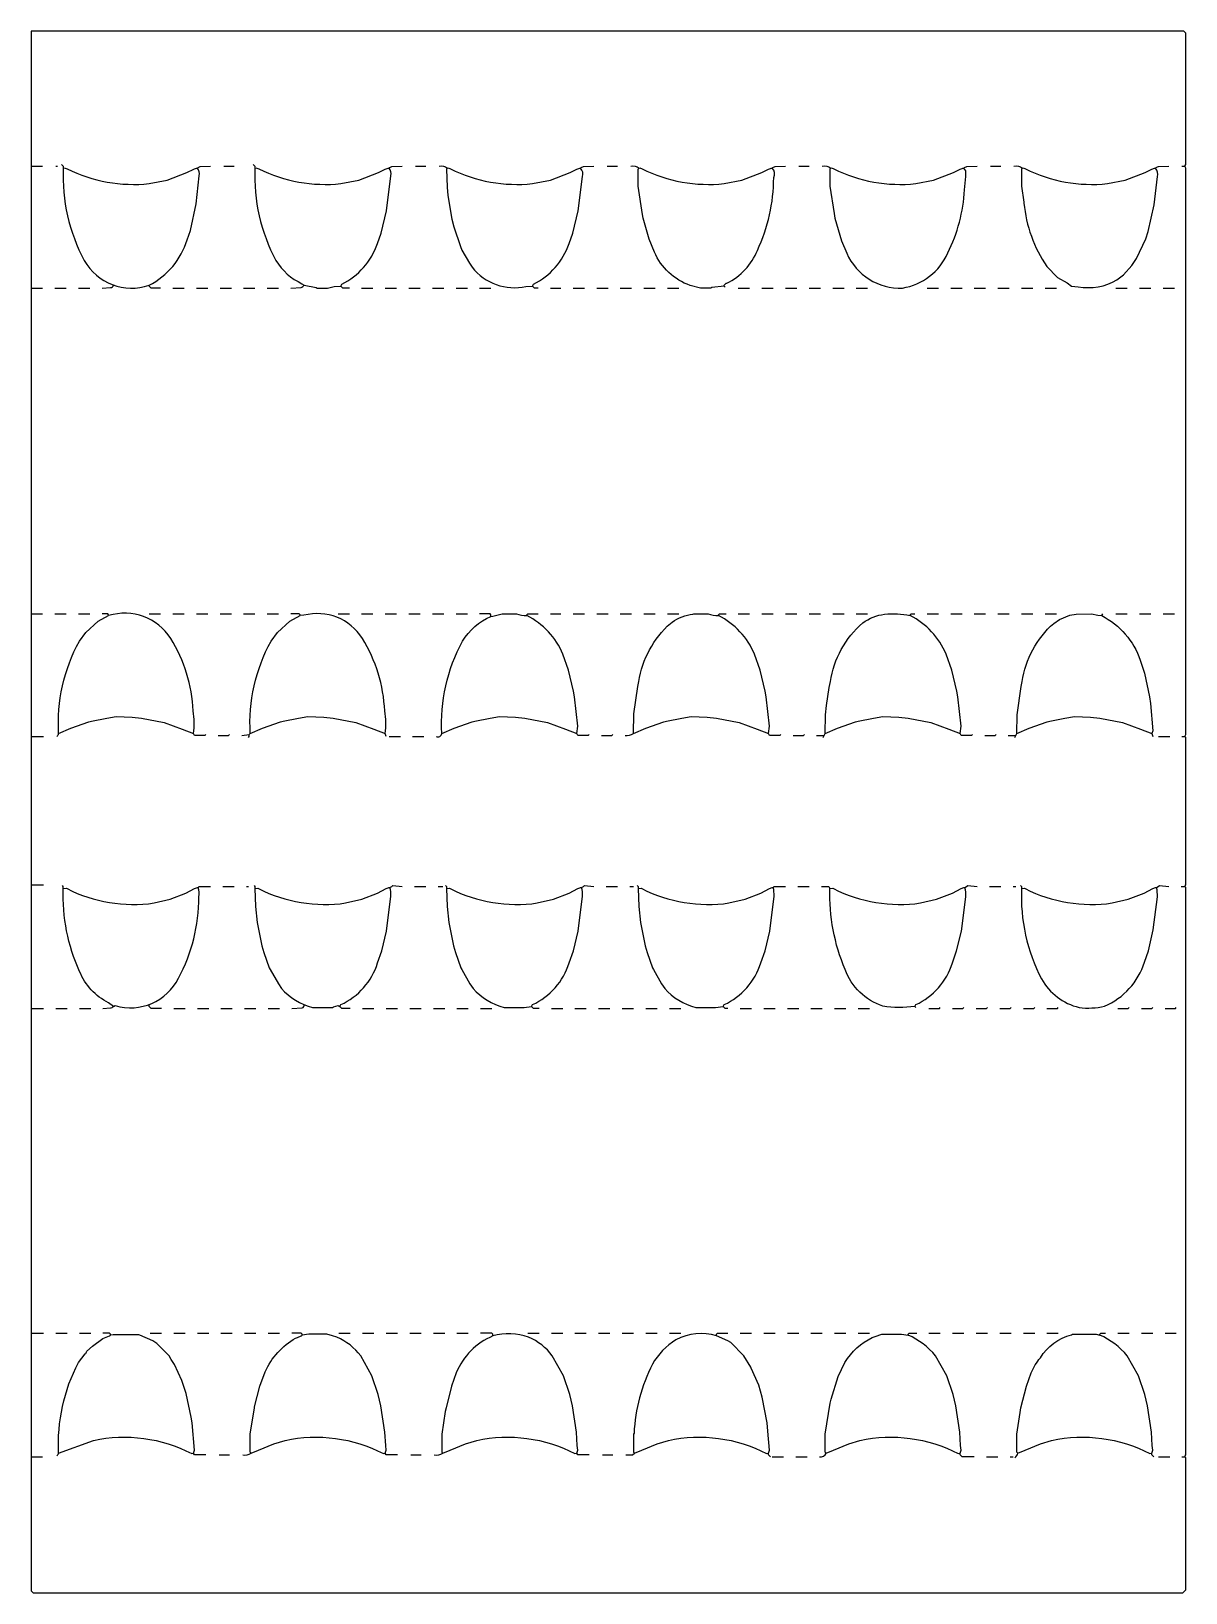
# Model space of a CAD drawing. Extents: x 63 to 1286, y 85 to 1739.
import ezdxf

# ---------------------------------------------------------------- set-up
doc = ezdxf.new("R2010")
doc.units = 0
doc.layers.get('0').update_dxf_attribs({"linetype": 'CONTINUOUS'})

msp = doc.modelspace()

# ---------------------------------------------------------------- linework, layer by layer
at = {"color": 250, "linetype": 'CONTINUOUS'}
for points in [[(1283, 85), (1285, 87), (1286, 88), (1286, 228), (1285, 229), (1285.2, 229.9), (1286, 231), (1286, 832), (1285, 833), (1285.2, 833.9), (1286, 835), (1286, 991), (1285, 992), (1286, 994), (1286, 1594), (1285, 1596), (1286, 1598), (1286, 1737), (1284, 1739), (63, 1739), (63, 1596), (63, 1467), (63, 1122), (63, 992), (63, 835), (63, 704), (63, 360), (63, 229), (63, 87), (65, 85), (1283, 85)], [(63, 1596), (75, 1596)], [(89, 1596), (91, 1596)], [(267, 1596), (278, 1596)], [(470, 1596), (481, 1596)], [(673, 1596), (684, 1596)], [(876, 1596), (887, 1596)], [(1079, 1596), (1090, 1596)], [(1282, 1596), (1285, 1596)], [(63, 1467), (75, 1467)], [(88, 1467), (100, 1467)], [(113, 1467), (125, 1467)], [(200, 1467), (190, 1467), (188, 1469), (188, 1470)], [(213, 1467), (225, 1467)], [(238, 1467), (250, 1467)], [(263, 1467), (275, 1467)], [(288, 1467), (300, 1467)], [(313, 1467), (325, 1467)], [(400, 1467), (393, 1467), (391, 1469)], [(413, 1467), (425, 1467)], [(438, 1467), (450, 1467)], [(463, 1467), (475, 1467)], [(488, 1467), (500, 1467)], [(513, 1467), (525, 1467)], [(538, 1467), (550, 1467)], [(600, 1467), (596, 1467), (594, 1469)], [(613, 1467), (624, 1467)], [(637, 1467), (649, 1467)], [(662, 1467), (674, 1467)], [(687, 1467), (699, 1467)], [(712, 1467), (724, 1467)], [(737, 1467), (749, 1467)], [(812, 1467), (824, 1467)], [(837, 1467), (849, 1467)], [(862, 1467), (874, 1467)], [(887, 1467), (899, 1467)], [(912, 1467), (924, 1467)], [(937, 1467), (949, 1467)], [(1012, 1467), (1024, 1467)], [(1037, 1467), (1049, 1467)], [(1062, 1467), (1074, 1467)], [(1087, 1467), (1099, 1467)], [(1112, 1467), (1124, 1467)], [(1137, 1467), (1149, 1467)], [(1212, 1467), (1224, 1467)], [(1237, 1467), (1249, 1467)], [(1262, 1467), (1274, 1467)], [(63, 1122), (75, 1122)], [(88, 1122), (100, 1122)], [(113, 1122), (125, 1122)], [(188, 1122), (200, 1122)], [(213, 1122), (225, 1122)], [(238, 1122), (250, 1122)], [(263, 1122), (275, 1122)], [(288, 1122), (300, 1122)], [(313, 1122), (325, 1122)], [(388, 1122), (400, 1122)], [(413, 1122), (425, 1122)], [(438, 1122), (450, 1122)], [(463, 1122), (475, 1122)], [(488, 1122), (500, 1122)], [(513, 1122), (525, 1122)], [(550, 1119), (550, 1121), (549, 1122), (538, 1122)], [(613, 1122), (624, 1122)], [(637, 1122), (649, 1122)], [(662, 1122), (674, 1122)], [(687, 1122), (699, 1122)], [(712, 1122), (724, 1122)], [(737, 1122), (749, 1122)], [(812, 1122), (824, 1122)], [(837, 1122), (849, 1122)], [(862, 1122), (874, 1122)], [(887, 1122), (899, 1122)], [(912, 1122), (924, 1122)], [(937, 1122), (949, 1122)], [(1012, 1122), (1024, 1122)], [(1037, 1122), (1049, 1122)], [(1062, 1122), (1074, 1122)], [(1087, 1122), (1099, 1122)], [(1112, 1122), (1124, 1122)], [(1137, 1122), (1149, 1122)], [(1197, 1120), (1198, 1122)], [(1212, 1122), (1224, 1122)], [(1237, 1122), (1249, 1122)], [(1262, 1122), (1274, 1122)], [(92, 995), (105.1, 1000.8), (124.088235, 1007.647059), (126.911765, 1008.352941), (143.044554, 1011.554455), (153, 1013), (170.040984, 1012.45082), (179.959016, 1011.54918), (203.911765, 1006.647059), (222.9, 999.8), (235, 995)], [(286, 993), (294, 994), (295, 995), (308.1, 1000.8), (327.088235, 1007.647059), (329.911765, 1008.352941), (346.044554, 1011.554455), (356, 1013), (373.040984, 1012.45082), (382.959016, 1011.54918), (406.911765, 1006.647059), (425.9, 999.8), (438, 995)], [(498, 995), (511.1, 1000.8), (530.088235, 1007.647059), (532.911765, 1008.352941), (549.044554, 1011.554455), (559, 1013), (576.040984, 1012.45082), (585.959016, 1011.54918), (609.911765, 1006.647059), (628.9, 999.8), (641, 995)], [(904, 995), (917.1, 1000.8), (936.088235, 1007.647059), (938.911765, 1008.352941), (955.044554, 1011.554455), (965, 1013), (982.040984, 1012.45082), (991.959016, 1011.54918), (1015.911765, 1006.647059), (1034.9, 999.8), (1047, 995)], [(1107, 995), (1120.1, 1000.8), (1139.088235, 1007.647059), (1141.911765, 1008.352941), (1158.044554, 1011.554455), (1168, 1013), (1185.040984, 1012.45082), (1194.959016, 1011.54918), (1218.911765, 1006.647059), (1237.9, 999.8), (1250, 995)], [(63, 992), (76, 992)], [(442, 992), (454, 992)], [(467, 992), (479, 992)], [(1257, 992), (1269, 992)], [(63, 835), (76, 835)], [(266, 833), (278, 833)], [(291, 833), (293, 833)], [(469, 833), (481, 833)], [(494, 833), (499, 833)], [(672, 833), (684, 833)], [(697, 833), (701, 833)], [(875, 833), (887, 833)], [(1078, 833), (1090, 833)], [(1103, 833), (1106, 833)], [(1281, 833), (1285, 833)], [(63, 360), (76, 360)], [(89, 360), (101, 360)], [(114, 360), (126, 360)], [(248, 231), (236, 231), (235, 233), (236, 236), (233.42, 265.06), (232.58, 270.94), (227.3, 296.1), (222.7, 309.9), (214.769231, 326.846154), (211.230769, 332.153846), (209, 336), (196, 349), (191.82, 351.76), (177.9, 357.8), (177.1, 358.2), (149.911765, 358.352941), (147, 358), (147, 359), (146, 360), (139, 360)], [(189, 360), (201, 360)], [(214, 360), (226, 360)], [(239, 360), (251, 360)], [(264, 360), (276, 360)], [(289, 360), (301, 360)], [(314, 360), (326, 360)], [(389, 360), (401, 360)], [(414, 360), (426, 360)], [(439, 360), (451, 360)], [(464, 360), (476, 360)], [(489, 360), (501, 360)], [(514, 360), (526, 360)], [(552, 357), (552, 359), (551, 360), (539, 360)], [(589, 360), (601, 360)], [(614, 360), (626, 360)], [(639, 360), (651, 360)], [(664, 360), (676, 360)], [(689, 360), (701, 360)], [(714, 360), (726, 360)], [(739, 360), (751, 360)], [(789, 357), (789, 359), (790, 360), (801, 360)], [(814, 360), (826, 360)], [(839, 360), (851, 360)], [(864, 360), (876, 360)], [(889, 360), (901, 360)], [(914, 360), (926, 360)], [(939, 360), (951, 360)], [(1014, 360), (1026, 360)], [(1039, 360), (1051, 360)], [(1064, 360), (1076, 360)], [(1089, 360), (1101, 360)], [(1114, 360), (1126, 360)], [(1139, 360), (1151, 360)], [(1214, 360), (1226, 360)], [(1239, 360), (1251, 360)], [(1264, 360), (1276, 360)], [(63, 229), (75, 229)], [(262, 231), (273, 231)], [(465, 231), (476, 231)], [(668, 231), (679, 231)], [(848, 229), (860, 229)], [(873, 229), (885, 229)], [(1075, 229), (1087, 229)], [(1257, 229), (1269, 229)]]:
    msp.add_lwpolyline(points, dxfattribs=at)
for points in [[(95, 1598), (97, 1596), (97, 1594, 0.136477), (119.230769, 1496.153846, 0.36169), (188, 1470, 0.198895), (228.2, 1517.9), (231.647059, 1528.088235), (237.58, 1556.06), (241, 1586, 0.24711), (239, 1594)], [(97, 1594), (97.9, 1594.2), (101.153846, 1593.230769, 0.142041), (188.06, 1577.58), (206.911765, 1581.352941), (227.9, 1589.2), (235.1, 1592.8, -0.113888), (239, 1594, -0.132887), (242.037931, 1595.544828), (253, 1596)], [(298, 1598), (300, 1596), (300, 1594, 0.136477), (322.230769, 1496.153846, 0.147441), (349.8, 1471.6), (352, 1470), (364.932432, 1467.594595), (366, 1467), (377, 1467), (384.053846, 1468.569231), (391, 1469), (392, 1471, 0.198895), (429.7, 1514.1), (433.7, 1525.1), (439.405405, 1548.932432), (444, 1586, 0.24711), (442, 1594)], [(300, 1594), (300.9, 1594.2), (304.153846, 1593.230769, 0.142041), (391.06, 1577.58), (409.911765, 1581.352941), (430.9, 1589.2), (438.1, 1592.8, -0.113888), (442, 1594, -0.132887), (445.037931, 1595.544828), (456, 1596)], [(495, 1596, -0.225288), (504, 1594), (504.8, 1594.4), (507.153846, 1593.230769, 0.142041), (594.06, 1577.58), (612.911765, 1581.352941), (633.9, 1589.2), (641.1, 1592.8, -0.113888), (645, 1594, -0.132887), (648.037931, 1595.544828), (659, 1596)], [(504, 1594), (503, 1593), (503.554455, 1573.955446), (504.445545, 1565.044554), (508.647059, 1539.911765), (510.647059, 1531.911765), (517.8, 1510.9), (519.3, 1507.1), (527.24, 1493.18), (530, 1489, 0.285436), (587.053846, 1468.569231), (594, 1469), (595, 1471, 0.198895), (632.7, 1514.1), (636.7, 1525.1), (642.405405, 1548.932432), (647, 1585, 0.255227), (645, 1594)], [(698, 1596, -0.225288), (707, 1594), (707.8, 1594.4), (710.153846, 1593.230769, 0.142041), (797.06, 1577.58), (815.911765, 1581.352941), (836.9, 1589.2), (844.1, 1592.8, -0.113888), (848, 1594, -0.132887), (851.037931, 1595.544828), (862, 1596)], [(798, 1468), (797, 1469), (784.067568, 1467.594595), (783, 1467), (772, 1467), (760.9, 1469.7, -0.207972), (723.2, 1505.1), (717.7, 1518.9), (711.384615, 1541.076923), (710.615385, 1544.923077), (706, 1575), (706, 1593), (707, 1594)], [(797, 1469), (797, 1470), (799, 1472), (799.9, 1472.2, 0.189408), (832.2, 1506.9, 0.10991), (849.461929, 1583.967005, 0.322386), (848, 1594)], [(901, 1596, -0.225288), (910, 1594), (910.8, 1594.4), (913.153846, 1593.230769, 0.142041), (1000.06, 1577.58), (1018.911765, 1581.352941), (1039.9, 1589.2), (1047.1, 1592.8, -0.113888), (1051, 1594, -0.132887), (1054.037931, 1595.544828), (1065, 1596)], [(910, 1594), (909, 1593), (909, 1575), (913.405405, 1546.067568), (914.384615, 1541.076923), (921.3, 1517.1), (926.8, 1503.9, 0.307884), (986, 1467, 0.257156), (1033.8, 1504.1, 0.105615), (1051.538071, 1571.032995), (1053, 1585), (1053, 1591), (1051, 1594)], [(1104, 1596, -0.225288), (1113, 1594), (1113.8, 1594.4), (1116.153846, 1593.230769, 0.142041), (1203.06, 1577.58), (1221.911765, 1581.352941), (1242.9, 1589.2), (1250.1, 1592.8, -0.113888), (1254, 1594, -0.132887), (1257.037931, 1595.544828), (1268, 1596)], [(1113, 1594), (1112, 1593), (1112, 1575), (1114.42, 1558.06), (1114.594595, 1556.932432, 0.126523), (1138.76, 1489.82), (1150, 1478), (1160.2, 1472.4), (1165, 1469), (1172.067568, 1468.405405, 0.185089), (1213.1, 1475.8), (1220, 1481), (1229, 1491), (1233.8, 1498.1), (1243.7, 1519.1), (1246.3, 1526.9), (1252.58, 1555.06), (1256, 1585, 0.255227), (1254, 1594)], [(138, 1467), (146.955446, 1467.445545, 0.41378), (150, 1470)], [(90, 992, 0.184026), (92, 995, -0.139361), (114, 1093), (121, 1102), (134, 1114), (145, 1120)], [(248, 994), (247, 993), (236, 993), (235, 995, 0.085547), (234.439024, 1019.04878, 0.129011), (210.756098, 1095.804878, 0.336323), (145, 1120), (145, 1121), (144, 1122), (138, 1122)], [(293, 991), (294, 992), (294, 994), (295, 995, -0.139361), (317, 1093), (324, 1102), (337, 1114), (348, 1120)], [(439, 992), (438, 995, 0.083597), (437.439024, 1019.04878, 0.129011), (413.756098, 1095.804878, 0.327089), (351.923077, 1120.384615), (348, 1120), (348, 1121), (347, 1122), (338, 1122)], [(492, 992, 0.483052), (498, 995, -0.139361), (520, 1093, -0.156949), (550, 1119), (551.9, 1119.3), (562, 1122), (577, 1122, 0.106907), (588, 1120), (588, 1121), (589, 1122), (600, 1122)], [(654, 994), (653, 993), (642, 993), (641, 995), (642, 1003), (638.58, 1033.94), (637.594595, 1039.932432), (632.3, 1062.1), (626.2, 1079.1, 0.179547), (588, 1120)], [(701, 995), (701.476289, 1015.978351), (705.615385, 1045.076923), (706.647059, 1050.088235, -0.172508), (740.1, 1111.8), (742, 1113, -0.136254), (763.932432, 1121.405405), (765, 1122), (780, 1122, 0.071631), (791, 1120), (791, 1121), (792, 1122), (799, 1122)], [(857, 994), (856, 993), (845, 993), (844, 995), (845, 1003), (841.58, 1033.94), (840.594595, 1039.932432), (835.3, 1062.1), (829.2, 1079.1, 0.179547), (791, 1120)], [(902, 991), (903, 993), (904, 995), (904.475113, 1014.977376), (905.445545, 1024.955446), (908.384615, 1043.923077), (909.647059, 1050.088235, -0.181504), (943.9, 1112.2, -0.141104), (966.932432, 1121.405405, -0.083389), (994, 1120), (994, 1121), (995, 1122), (999, 1122)], [(1060, 994), (1059, 993), (1048, 993), (1047, 995), (1048, 1003), (1044.58, 1033.94), (1043.594595, 1039.932432), (1038.3, 1062.1), (1032.2, 1079.1, 0.179547), (994, 1120)], [(1105, 991), (1106, 993), (1107, 995), (1107.475113, 1014.977376), (1111.615385, 1045.076923), (1112.647059, 1050.088235, -0.172508), (1146.1, 1111.8), (1152.1, 1115.8), (1163.053846, 1120.569231), (1169.946154, 1121.430769), (1186, 1122), (1192.94, 1120.58), (1197, 1120, -0.194817), (1237.7, 1072.9), (1242.3, 1059.1), (1247.58, 1033.94), (1248.560976, 1026.95122), (1251, 998), (1250, 995), (1251, 992)], [(692, 993, 0.165317), (701, 995), (714.1, 1000.8), (733.088235, 1007.647059), (735.911765, 1008.352941), (752.044554, 1011.554455), (762, 1013), (779.040984, 1012.45082), (788.959016, 1011.54918), (812.911765, 1006.647059), (831.9, 999.8), (844, 995)], [(150, 706), (144.9, 709.8, -0.175856), (114.2, 743.1, -0.116295), (97, 831), (97, 833), (96, 834)], [(97, 831), (100.1, 831.2), (100.9, 830.8, 0.153619), (193.076923, 815.615385), (210.1, 819.7), (226.9, 826.2), (236.1, 830.8, -0.113888), (240, 832), (241, 833), (253, 833)], [(139, 704), (146.95122, 704.439024, 0.129758), (150, 706), (152, 707, 0.364057), (219, 736, 0.125541), (240.461929, 821.967005, 0.132311), (240, 832)], [(299, 834), (300, 833), (300, 831), (300.473815, 812.023691), (302.42, 795.06), (307.352941, 770.088235), (309.352941, 763.088235), (315.2, 747.1), (316.2, 745.1), (324.769231, 729.846154), (328, 725, 0.150083), (361, 705), (382, 705), (383.088235, 705.647059), (388, 707), (390, 706), (391, 708, 0.213778), (429.8, 752.1), (434.3, 764.9), (439.384615, 785.923077), (444, 823, 0.064594), (443, 832)], [(300, 831), (303.1, 831.2), (303.9, 830.8, 0.153619), (396.076923, 815.615385), (413.1, 819.7), (429.9, 826.2), (439.1, 830.8, -0.113888), (443, 832), (444.9, 833.2), (446, 834), (456, 833)], [(502, 834), (503, 833), (503, 831), (503.473815, 812.023691), (505.430769, 795.053846), (510.352941, 770.088235), (512.352941, 763.088235), (518.2, 747.1), (519.2, 745.1), (527.769231, 729.846154), (531, 725, 0.150083), (564, 705), (585, 705), (593, 706), (594, 708, 0.213778), (632.8, 752.1), (637.3, 764.9), (642.384615, 785.923077), (647, 823, 0.064594), (646, 832)], [(503, 831), (506.1, 831.2), (506.9, 830.8, 0.153619), (599.076923, 815.615385), (616.1, 819.7), (632.9, 826.2), (642.1, 830.8, -0.113888), (646, 832), (647.9, 833.2), (649, 834), (659, 833)], [(705, 834), (706, 833), (706, 831), (706.473815, 812.023691), (708.430769, 795.053846), (713.352941, 770.088235), (715.352941, 763.088235), (721.2, 747.1), (722.2, 745.1), (730.769231, 729.846154), (734, 725, 0.150083), (767, 705), (788, 705), (796, 706), (797, 708, 0.213778), (835.8, 752.1), (840.3, 764.9), (845.384615, 785.923077), (850, 823, 0.064594), (849, 832)], [(706, 831), (709.1, 831.2), (709.9, 830.8, 0.153619), (802.076923, 815.615385), (819.1, 819.7), (835.9, 826.2), (845.1, 830.8, -0.113888), (849, 832), (850, 833), (862, 833)], [(900, 833), (908, 833), (909, 831), (912.1, 831.2), (912.9, 830.8, 0.153619), (1005.076923, 815.615385), (1022.1, 819.7), (1038.9, 826.2), (1048.1, 830.8, -0.113888), (1052, 832), (1053.9, 833.2), (1055, 834), (1065, 833)], [(1000, 705), (999, 706, -0.076377), (965.076923, 706.384615, -0.225802), (925.2, 745.1, -0.108077), (909, 831)], [(999, 706), (1000, 708, 0.213778), (1038.8, 752.1), (1043.3, 764.9), (1048.384615, 785.923077), (1053, 822, 0.073918), (1052, 832)], [(1111, 834), (1112, 833), (1112, 831, 0.132105), (1133.230769, 735.153846, 0.208536), (1173, 705, 0.095092), (1199.932432, 706.405405, 0.221161), (1242.2, 752.9), (1246.352941, 764.911765), (1251.594595, 787.067568), (1256, 822, 0.073918), (1255, 832)], [(1112, 831), (1115.1, 831.2), (1115.9, 830.8, 0.153619), (1208.076923, 815.615385), (1225.1, 819.7), (1241.9, 826.2), (1251.1, 830.8, -0.113888), (1255, 832), (1256.9, 833.2), (1258, 834), (1268, 833)], [(90, 230, 0.184026), (92, 233, -0.132696), (113, 329), (120, 338, 0.184026), (122, 341), (127.9, 346.2), (138.9, 354.2), (146, 357), (147, 358)], [(296, 233), (295, 234), (295, 253), (299.384615, 280.923077), (299.615385, 282.076923), (305.3, 303.9), (310.8, 319.1, -0.16023), (343.1, 354.7), (344.9, 355.3), (349, 357), (350, 358)], [(451, 231), (439, 231), (438, 233), (439, 236), (438.464602, 241.030973), (437.535398, 254.969027), (433.384615, 283.076923), (430.647059, 294.911765), (423.8, 314.9), (412, 336, 0.12882), (386.9, 355.7), (382.1, 357.3), (376, 359), (357, 359), (350, 358), (350, 359), (349, 360), (339, 360)], [(654, 231), (642, 231), (641, 233), (642, 236), (641.464602, 241.030973), (640.535398, 254.969027), (636.384615, 283.076923), (633.647059, 294.911765), (626.8, 314.9), (615, 336, 0.134077), (589.9, 355.7, 0.153005), (552, 357, 0.202216), (513.3, 317.9), (508.3, 303.9), (502.384615, 280.923077), (501.615385, 277.076923), (498, 253), (498, 234), (499, 233)], [(846, 229), (844, 231), (844, 233), (845, 236), (843.439024, 256.04878), (842.42, 265.06), (837.352941, 292.088235), (833.7, 304.9), (825.8, 322.9), (825.2, 324.1), (818, 336), (804, 350), (800.846154, 351.769231), (789, 357, 0.20591), (746, 353, 0.12738), (721, 327, 0.106926), (701.560976, 254.04878), (701, 253), (701, 234), (702, 233)], [(898, 229, 0.410772), (905, 233), (904, 234), (904, 253), (909.384615, 285.923077), (910.352941, 289.911765), (917.8, 314.1), (925, 329, -0.147195), (953.9, 355.3), (956.9, 356.3), (964, 359), (985, 359), (992, 358), (992, 359), (993, 360), (1001, 360)], [(1062, 229), (1049, 229), (1047, 231), (1047, 233), (1048, 236), (1047.464602, 241.030973), (1046.535398, 254.969027), (1042.384615, 283.076923), (1039.647059, 294.911765), (1032.8, 314.9), (1021, 336, 0.110544), (992, 358)], [(1105, 228, 0.172961), (1108, 233), (1107, 234), (1107, 253), (1110.405405, 275.932432), (1111.384615, 280.923077), (1117.3, 303.9), (1122.3, 317.9, -0.076513), (1132, 334, -0.193574), (1164.9, 358.2), (1166, 359), (1191, 359), (1195, 358), (1195, 359), (1196, 360), (1201, 360)], [(1252, 229), (1250, 231), (1250, 233), (1251, 236), (1250.464602, 241.030973), (1249.535398, 254.969027), (1245.384615, 283.076923), (1242.647059, 294.911765), (1235.8, 314.9), (1224, 336, 0.110544), (1195, 358)], [(92, 233), (128.911765, 246.352941, -0.174055), (233, 232.5), (235, 233)], [(287, 231, 0.225288), (296, 233), (303.9, 236.2), (320.1, 242.7), (331.911765, 246.352941, -0.174055), (436, 232.5), (438, 233)], [(490, 231, 0.225288), (499, 233), (506.9, 236.2), (523.1, 242.7), (534.911765, 246.352941, -0.174055), (639, 232.5), (641, 233)], [(693, 231), (700, 231), (702, 233), (709.9, 236.2), (726.1, 242.7), (737.911765, 246.352941, -0.174055), (842, 232.5), (844, 233)], [(905, 233), (912.9, 236.2), (929.1, 242.7), (940.911765, 246.352941, -0.174055), (1045, 232.5), (1047, 233)], [(1108, 233), (1115.9, 236.2), (1132.1, 242.7), (1143.911765, 246.352941, -0.174055), (1248, 232.5), (1250, 233)]]:
    msp.add_lwpolyline(points, format="xyb", dxfattribs=at)
at = {"color": 197, "linetype": 'CONTINUOUS'}
msp.add_lwpolyline([(338, 1467), (348.962069, 1467.455172, 0.10832), (352, 1470)], format="xyb", dxfattribs=at)
at = {"color": 252, "linetype": 'CONTINUOUS'}
for points in [[(261, 993), (272, 993), (273, 994)], [(667, 993), (678, 993), (679, 994)], [(870, 993), (881, 993), (882, 994)], [(1073, 993), (1084, 993), (1085, 994)], [(1014, 704), (1025, 704), (1026, 705)], [(1039, 704), (1050, 704), (1051, 705)], [(1064, 704), (1075, 704), (1076, 705)], [(1089, 704), (1100, 704), (1101, 705)], [(1114, 704), (1125, 704), (1126, 705)], [(1139, 704), (1150, 704), (1151, 705)], [(1214, 704), (1225, 704), (1226, 705)], [(1239, 704), (1250, 704), (1251, 705)], [(1264, 704), (1275, 704), (1276, 705)]]:
    msp.add_lwpolyline(points, dxfattribs=at)
at = {"color": 251, "linetype": 'CONTINUOUS'}
for points in [[(895, 993), (903, 993)], [(1098, 993), (1106, 993)], [(63, 704), (76, 704)], [(89, 704), (101, 704)], [(114, 704), (126, 704)], [(201, 704), (190, 704), (188, 706), (188, 708)], [(214, 704), (226, 704)], [(239, 704), (251, 704)], [(264, 704), (276, 704)], [(289, 704), (301, 704)], [(314, 704), (326, 704)], [(401, 704), (392, 704), (390, 706)], [(414, 704), (426, 704)], [(439, 704), (451, 704)], [(464, 704), (476, 704)], [(489, 704), (501, 704)], [(514, 704), (526, 704)], [(539, 704), (551, 704)], [(601, 704), (595, 704), (593, 706)], [(614, 704), (626, 704)], [(639, 704), (651, 704)], [(664, 704), (676, 704)], [(689, 704), (701, 704)], [(714, 704), (726, 704)], [(739, 704), (751, 704)], [(801, 704), (798, 704), (796, 706)], [(814, 704), (826, 704)], [(839, 704), (851, 704)], [(864, 704), (876, 704)], [(889, 704), (901, 704)], [(914, 704), (926, 704)], [(939, 704), (951, 704)]]:
    msp.add_lwpolyline(points, dxfattribs=at)
at = {"color": 37, "linetype": 'CONTINUOUS'}
for points in [[(1282, 992), (1285, 992)], [(1100, 229), (1103, 229)], [(1282, 229), (1285, 229)]]:
    msp.add_lwpolyline(points, dxfattribs=at)
at = {"color": 251, "linetype": 'CONTINUOUS'}
msp.add_lwpolyline([(339, 704), (349.962069, 704.455172, 0.379873), (352, 708)], format="xyb", dxfattribs=at)

doc.saveas('drawing.dxf')
